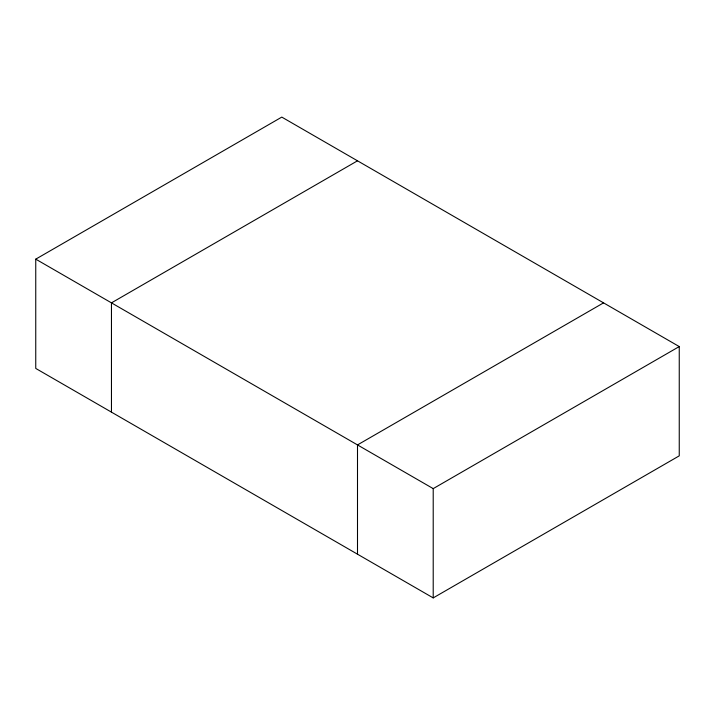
<?xml version="1.0" encoding="UTF-8"?>
<svg xmlns="http://www.w3.org/2000/svg" width="715" height="715" viewBox="0 0 715 715"><rect width="100%" height="100%" fill="white"/><g stroke="black" fill="none" stroke-linecap="round" stroke-linejoin="round"><path stroke-width="1.07" d="M35.75 259.152L281.79 117.099L679.25 346.569L679.25 455.848L433.21 597.901L35.75 368.431L35.75 259.152L433.21 488.622L679.25 346.569M357.5 160.812L111.46 302.865L111.46 412.135M603.54 302.865L357.5 444.918L357.5 554.188M433.21 488.622L433.21 597.901"/></g></svg>
